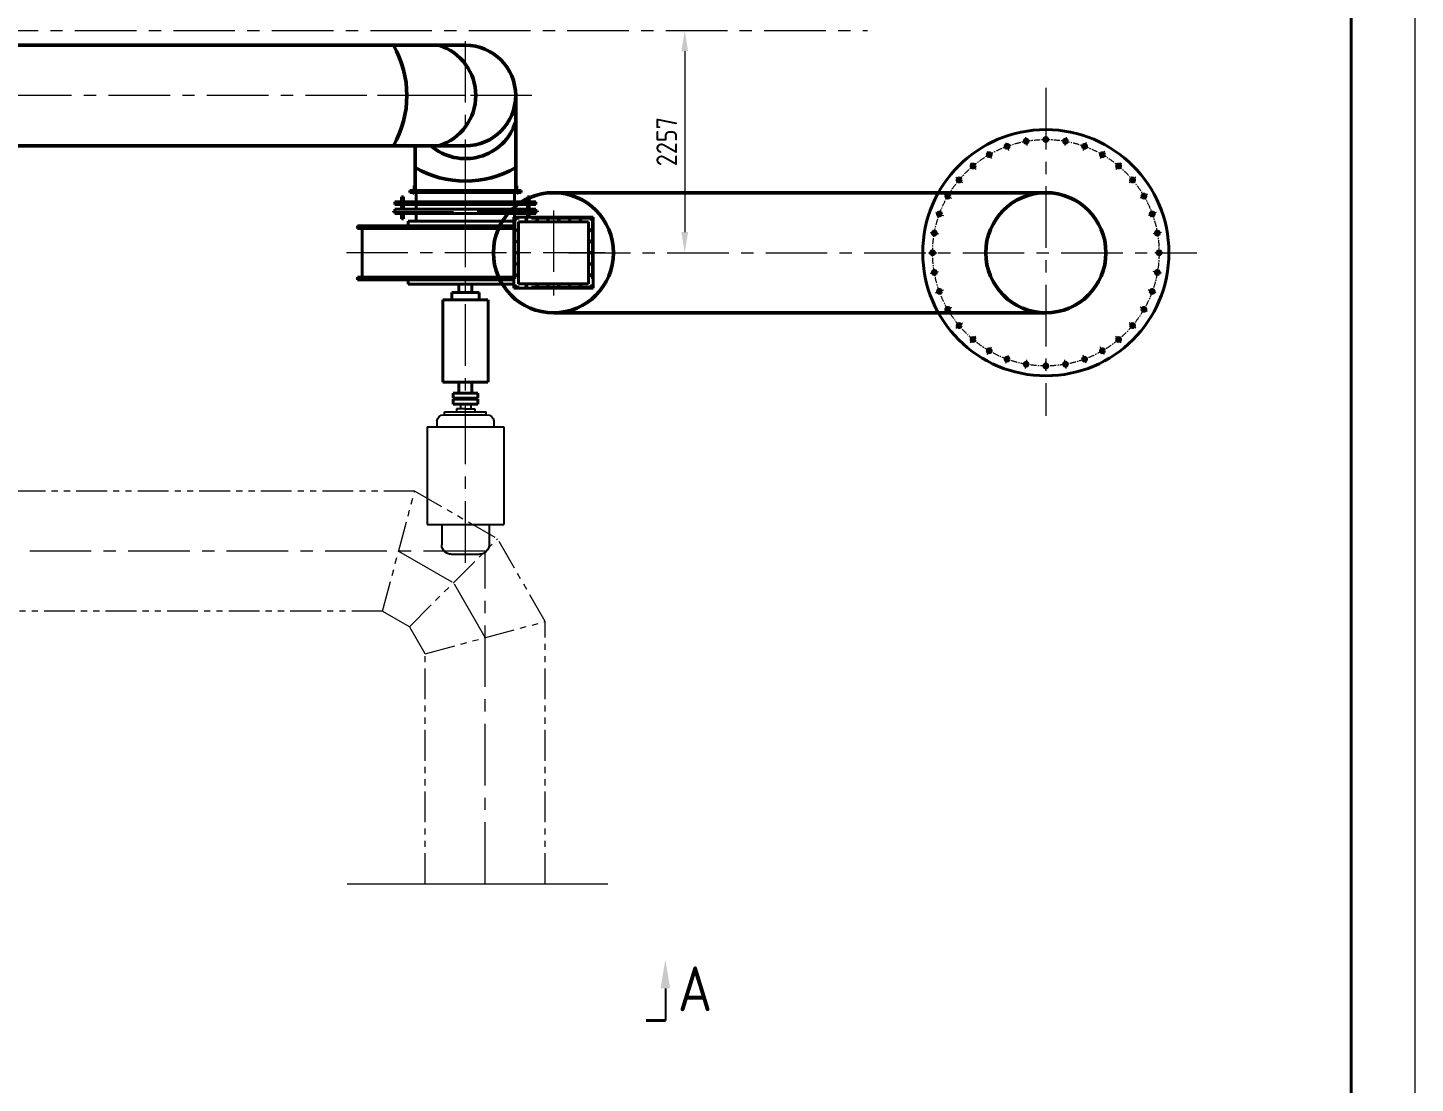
# Model space of a CAD drawing. Header units: millimetres. Extents: x 188205 to 604756, y -401673 to 15123.
# Drawn here: x 389241 to 403332, y -74043 to -63325 of the extents above; entities that cross this region are included whole.
import ezdxf

# ---------------------------------------------------------------- set-up
doc = ezdxf.new("R2010")
doc.units = ezdxf.units.MM
doc.header["$LTSCALE"] = 500
doc.linetypes.add('CENTER', pattern=[2, 1.25, -0.25, 0.25, -0.25])
doc.linetypes.add('PHANTOM2', pattern=[1.25, 0.625, -0.125, 0.125, -0.125, 0.125, -0.125])
doc.layers.add('01', color=7, linetype='Continuous')
for name, color, linetype, lineweight in [('2D', 4, 'PHANTOM2', 20), ('air-smoke', 5, 'Continuous', 50), ('BIAOZHU', 3, 'Continuous', 25), ('SHI', 7, 'Continuous', 40), ('WEN', 3, 'Continuous', 20), ('XI', 2, 'Continuous', 20), ('ZHONG', 1, 'CENTER', 20)]:
    doc.layers.add(name, color=color, linetype=linetype, lineweight=lineweight)
doc.styles.add('GB', font='gbenor.shx', dxfattribs={"bigfont": 'gbcbig.shx'})
doc.dimstyles.new('ISO-60', dxfattribs={"dimscale": 60, "dimtxt": 3.5, "dimasz": 3.5, "dimexe": 1.8, "dimexo": 1.25, "dimgap": 1.3, "dimtad": 1, "dimrnd": 1, "dimdsep": 46, "dimtxsty": 'GB', "dimcen": 0, "dimclrd": 3, "dimclre": 3, "dimclrt": 256, "dimadec": 0, "dimazin": 0, "dimtfac": 1, "dimtix": 1, "dimtmove": 0, "dimatfit": 3, "dimldrblk": 'DOTSMALL', "dimfxl": 0, "dimlwd": 20, "dimlwe": 20, "dimarcsym": 0})

# ---------------------------------------------------------------- blocks, each defined once
blk = doc.blocks.new('air-waste-master-1')
at = {"layer": 'air-smoke'}
for p, q in [((43516, 7070), (16107, 7070)), ((44026, 5579), (44026, 6560)), ((43516, 6050), (16107, 6050)), ((43006, 5579), (43006, 6050))]:
    blk.add_line(p, q, dxfattribs=at)
for centre, radius, start, end in [((41901, 6560), 1020, 330, 30), ((43086, 6560), 535, 287.588, 72.412), ((43516, 6560), 510, 270, 90), ((43516, 6454), 535, 228.9898, 342.412), ((43516, 6711), 1020, 240, 300)]:
    blk.add_arc(centre, radius, start, end, dxfattribs=at)
at = {"layer": 'ZHONG'}
for p, q in [((43516, 5488), (43516, 7219)), ((43516, 6560), (1968, 6560)), ((44191, 6560), (42623, 6560))]:
    blk.add_line(p, q, dxfattribs=at)
blk = doc.blocks.new('A$C1CAA15B8')
at = {"layer": '01'}
for p, q in [((1379, 1641), (388, 1641)), ((388, 861), (388, 1641)), ((1379, 861), (1379, 1641)), ((388, 1492), (182, 1492)), ((1440, 1539), (1379, 1539)), ((1502, 1031), (1502, 1470)), ((1502, 1462), (1531, 1462)), ((1531, 1039), (1531, 1462)), ((86, 1108), (86, 1395)), ((1563, 1346), (1531, 1346)), ((1563, 1252), (1563, 1346)), ((1611, 1305), (1563, 1305)), ((1563, 1159), (1531, 1159)), ((1563, 1253), (1563, 1159)), ((1611, 1202), (1563, 1202)), ((388, 1011), (182, 1011)), ((1502, 1039), (1531, 1039)), ((1379, 861), (388, 861)), ((1440, 962), (1379, 962))]:
    blk.add_line(p, q, dxfattribs=at)
for centre, radius, start, end in [((182, 1395), 96.8, 155.3788, 180), ((182, 1395), 96.8, 90, 155.3788), ((1433, 1470), 69.2, 0, 84.4469), ((182, 1108), 96.8, 180, 270), ((1433, 1031), 69.2, 275.5531, 0)]:
    blk.add_arc(centre, radius, start, end, dxfattribs=at)
at = {"layer": 'SHI'}
for p, q in [((3509, 2548), (2787, 2548)), ((2787, 2548), (2787, 1742)), ((3509, 2548), (3509, 1742)), ((3463, 2500), (2833, 2500)), ((2833, 2500), (2833, 1790)), ((3463, 2500), (3463, 1790)), ((3546, 1899), (3509, 1899)), ((3546, 1881), (3509, 1881)), ((3546, 1967), (3546, 1251)), ((3591, 1967), (3546, 1967)), ((3591, 1967), (3591, 1251)), ((3637, 1899), (3591, 1899)), ((3637, 1881), (3591, 1881)), ((3637, 1967), (3637, 1251)), ((3663, 1967), (3637, 1967)), ((3663, 1967), (3663, 1251)), ((3717, 1899), (3663, 1899)), ((3717, 1881), (3663, 1881)), ((3717, 1899), (3717, 1881)), ((3509, 1742), (2787, 1742)), ((2827, 1742), (2827, 670)), ((3463, 1790), (2833, 1790)), ((2873, 1742), (2873, 154)), ((2900, 1742), (2900, 154)), ((3395, 1742), (3395, 154)), ((3422, 1742), (3422, 154)), ((3469, 1742), (3469, 670)), ((3546, 1751), (3509, 1751)), ((3637, 1751), (3591, 1751)), ((3761, 1751), (3663, 1751)), ((3761, 1251), (3761, 1816)), ((3781, 1816), (3761, 1816)), ((3781, 1251), (3781, 1816)), ((2669, 1481), (1832, 1481)), ((1832, 1022), (1832, 1480)), ((2669, 1022), (2669, 1480)), ((1661, 1376), (1611, 1376)), ((1611, 1126), (1611, 1376)), ((1661, 1126), (1661, 1376)), ((1722, 1376), (1671, 1376)), ((1671, 1376), (1671, 1128)), ((1671, 1375), (1671, 1128)), ((1722, 1376), (1722, 1128)), ((1722, 1375), (1722, 1128)), ((1722, 1315), (1832, 1315)), ((2669, 1391), (2744, 1391)), ((2744, 1112), (2744, 1391)), ((2827, 1315), (2744, 1315)), ((1722, 1128), (1671, 1128)), ((1832, 1183), (1722, 1183)), ((2744, 1183), (2827, 1183)), ((3546, 535), (3546, 1251)), ((3591, 535), (3591, 1251)), ((3637, 535), (3637, 1251)), ((3663, 535), (3663, 1251)), ((3761, 1251), (3761, 686)), ((3781, 1251), (3781, 686)), ((1661, 1126), (1611, 1126)), ((2669, 1022), (1832, 1022)), ((2669, 1112), (2744, 1112)), ((3546, 751), (3469, 751)), ((3637, 751), (3591, 751)), ((3761, 751), (3663, 751)), ((2827, 670), (2873, 670)), ((3469, 670), (3422, 670)), ((3493, 603), (3493, 621)), ((3546, 621), (3493, 621)), ((3546, 603), (3493, 603)), ((3637, 621), (3591, 621)), ((3637, 603), (3591, 603)), ((3717, 621), (3663, 621)), ((3717, 603), (3663, 603)), ((3717, 603), (3717, 621)), ((3781, 686), (3761, 686)), ((3591, 535), (3546, 535)), ((3663, 535), (3637, 535)), ((2873, 154), (2900, 154)), ((2900, 203), (3148, 203)), ((3395, 203), (3148, 203)), ((3422, 154), (3395, 154))]:
    blk.add_line(p, q, dxfattribs=at)
for centre in [(2806, 2530), (2920, 2530), (3034, 2530), (3148, 2530), (3262, 2530), (3376, 2530), (3490, 2530), (2806, 2420), (3490, 2420), (2806, 2310), (3490, 2310), (2806, 2200), (3490, 2200), (2806, 2090), (2806, 1980), (3490, 2090), (3490, 1980), (2806, 1870), (3490, 1870), (2806, 1760), (2920, 1760), (3034, 1760), (3148, 1760), (3262, 1760), (3376, 1760), (3490, 1760)]:
    blk.add_circle(centre, 6, dxfattribs=at)
at = {"layer": 'ZHONG'}
for p, q in [((2806, 2548), (2806, 1742)), ((3148, 2667), (3148, 0)), ((3490, 2548), (3490, 1742)), ((3509, 2530), (2787, 2530)), ((3578, 2145), (2713, 2145)), ((3568, 1997), (3568, 1251)), ((3509, 1760), (2787, 1760)), ((3826, 1781), (3739, 1781)), ((0, 1251), (4080, 1251)), ((3568, 506), (3568, 1251)), ((3826, 721), (3739, 721))]:
    blk.add_line(p, q, dxfattribs=at)
blk = doc.blocks.new('剖切箭头(右上)')
at = {"layer": 'BIAOZHU'}
blk.add_line((0, 5), (0, 0), dxfattribs=at)
blk.add_solid([(0.75, 5), (-0.75, 5), (0, 9.5)], dxfattribs=at)
at = {"layer": 'SHI'}
blk.add_line((0, 0), (-3, 0), dxfattribs=at)
at = {"layer": 'BIAOZHU', "style": 'GB', "flags": 8}
blk.add_attdef('A', (1.96, 1.46), '', height=7, dxfattribs=at)
blk = doc.blocks.new('*D422')
at = {"layer": 'Defpoints', "color": 0}
for p in [(395880, -63353), (395880, -65609), (395913, -65609)]:
    blk.add_point(p, dxfattribs=at)
at = {"layer": 'WEN', "color": 3, "lineweight": 20}
for p, q in [((395955, -63353), (396021, -63353)), ((395913, -63563), (395913, -65399)), ((395955, -65609), (396021, -65609))]:
    blk.add_line(p, q, dxfattribs=at)
at = {"layer": 'WEN', "color": 3}
for points in [[(395878, -63563), (395948, -63563), (395913, -63353)], [(395878, -65399), (395948, -65399), (395913, -65609)]]:
    blk.add_solid(points, dxfattribs=at)
at = {"layer": 'WEN', "insert": (395730, -64481), "char_height": 210, "attachment_point": 5, "rotation": 90, "style": 'GB'}
blk.add_mtext('2257', dxfattribs=at)
blk = doc.blocks.new('_DotSmall')
at = {"color": 0, "linetype": 'ByBlock', "const_width": 0.5}
blk.add_lwpolyline([(-0.0625, 0, 1), (0.0625, 0, 1)], format="xyb", close=True, dxfattribs=at)

msp = doc.modelspace()

# ---------------------------------------------------------------- linework, layer by layer
at = {"layer": '2D'}
for p, q in [((393171.191, -68029.139), (380485.172, -68029.139)), ((392844.293, -69249.139), (393171.191, -68029.139)), ((393171.191, -68029.139), (394011.215, -68514.127)), ((393118.113, -69407.229), (394011.215, -68514.127)), ((394496.203, -69354.151), (394011.215, -68514.127)), ((392844.293, -69249.139), (380485.172, -69249.139)), ((392844.293, -69249.139), (393118.113, -69407.229)), ((393276.203, -69681.049), (393118.113, -69407.229)), ((393276.203, -69681.049), (394496.203, -69354.151)), ((394496.203, -72018.321), (394496.203, -69354.151)), ((393276.203, -72018.321), (393276.203, -69681.049))]:
    msp.add_line(p, q, dxfattribs=at)
at = {"layer": 'air-smoke'}
for p, q in [((394580.203, -64999.37), (399580.213, -64999.37)), ((394580.203, -66219.37), (399580.213, -66219.37))]:
    msp.add_line(p, q, dxfattribs=at)
for centre in [(394580.203, -65609.37), (399580.213, -65609.37)]:
    msp.add_circle(centre, 610, dxfattribs=at)
at = {"layer": 'SHI'}
msp.add_lwpolyline([(344831.668, -84112.352), (402681.668, -84112.352), (402681.668, -46802.352), (344831.668, -46802.352)], close=True, dxfattribs=at)
for centre, radius in [((399580.213, -65609.37), 1250), ((399186.89, -64528.724), 20), ((399380.518, -64476.841), 20), ((399580.213, -64459.37), 20), ((399779.909, -64476.841), 20), ((399973.537, -64528.724), 20), ((399005.213, -64613.441), 20), ((400155.213, -64613.441), 20), ((398841.008, -64728.419), 20), ((400319.419, -64728.419), 20), ((398699.262, -64870.164), 20), ((400461.164, -64870.164), 20), ((398584.284, -65034.37), 20), ((400576.143, -65034.37), 20), ((398499.567, -65216.047), 20), ((400660.86, -65216.047), 20), ((398447.684, -65409.675), 20), ((400712.742, -65409.675), 20), ((398430.213, -65609.37), 20), ((400730.213, -65609.37), 20), ((398447.684, -65809.066), 20), ((400712.742, -65809.066), 20), ((398499.567, -66002.693), 20), ((400660.86, -66002.693), 20), ((398584.284, -66184.37), 20), ((400576.143, -66184.37), 20), ((398699.262, -66348.576), 20), ((400461.164, -66348.576), 20), ((398841.008, -66490.321), 20), ((400319.419, -66490.321), 20), ((399005.213, -66605.299), 20), ((400155.213, -66605.299), 20), ((399186.89, -66690.017), 20), ((399380.518, -66741.899), 20), ((399580.213, -66759.37), 20), ((399779.909, -66741.899), 20), ((399973.537, -66690.017), 20)]:
    msp.add_circle(centre, radius, dxfattribs=at)
at = {"layer": 'WEN'}
msp.add_line((392483.516, -72018.321), (395132.441, -72018.321), dxfattribs=at)
at = {"layer": 'XI'}
msp.add_lwpolyline([(343206.668, -84762.352), (403331.668, -84762.352), (403331.668, -46152.352), (343206.668, -46152.352)], close=True, dxfattribs=at)
at = {"layer": 'ZHONG'}
for p, q in [((342720.805, -63352.699), (397769.896, -63352.699)), ((399580.213, -63934.945), (399580.213, -67266.17)), ((394735.735, -65609.37), (401114.062, -65609.37)), ((393886.203, -68639.139), (380485.172, -68639.139)), ((393007.742, -68639.139), (393564.664, -68960.678)), ((393886.203, -72018.321), (393886.203, -68639.139)), ((393886.203, -69517.6), (393564.664, -68960.678))]:
    msp.add_line(p, q, dxfattribs=at)
at = {"layer": 'ZHONG', "ltscale": 0.1}
for p, q in [((399172.314, -64488.677), (399202.187, -64570.751)), ((399373.118, -64434.872), (399388.284, -64520.887)), ((399580.213, -64416.753), (399580.213, -64504.095)), ((399787.309, -64434.872), (399772.142, -64520.887)), ((399988.112, -64488.677), (399958.24, -64570.751)), ((398983.905, -64576.533), (399027.576, -64652.174)), ((400176.522, -64576.533), (400132.851, -64652.174)), ((398813.614, -64695.772), (398869.756, -64762.68)), ((400346.813, -64695.772), (400290.671, -64762.68)), ((398666.616, -64842.771), (398733.523, -64898.913)), ((400493.811, -64842.771), (400426.903, -64898.913)), ((398547.377, -65013.062), (398623.017, -65056.733)), ((400613.05, -65013.062), (400537.41, -65056.733)), ((398459.52, -65201.471), (398541.594, -65231.344)), ((400700.907, -65201.471), (400618.832, -65231.344)), ((398405.715, -65402.274), (398491.73, -65417.441)), ((400754.712, -65402.274), (400668.697, -65417.441)), ((398387.596, -65609.37), (398474.938, -65609.37)), ((400772.831, -65609.37), (400685.489, -65609.37)), ((398405.715, -65816.466), (398491.73, -65801.299)), ((400754.712, -65816.466), (400668.697, -65801.299)), ((398459.52, -66017.269), (398541.594, -65987.397)), ((400700.907, -66017.269), (400618.832, -65987.397)), ((398547.377, -66205.679), (398623.017, -66162.008)), ((400613.05, -66205.679), (400537.41, -66162.008)), ((398666.616, -66375.97), (398733.523, -66319.827)), ((400493.811, -66375.97), (400426.903, -66319.827)), ((398813.614, -66522.968), (398869.756, -66456.06)), ((400346.813, -66522.968), (400290.671, -66456.06)), ((398983.905, -66642.207), (399027.576, -66566.567)), ((400176.522, -66642.207), (400132.851, -66566.567)), ((399172.314, -66730.064), (399202.187, -66647.989)), ((399373.118, -66783.869), (399388.284, -66697.854)), ((399580.213, -66801.987), (399580.213, -66714.645)), ((399787.309, -66783.869), (399772.142, -66697.854)), ((399988.112, -66730.064), (399958.24, -66647.989))]:
    msp.add_line(p, q, dxfattribs=at)
msp.add_circle((399580.213, -65609.37), 1150, dxfattribs=at)

# ---------------------------------------------------------------- block references
ref = msp.add_blockref('剖切箭头(右上)', (395716.12, -73405.881), dxfattribs=dict(xscale=65, yscale=65, zscale=65))
ref.add_attrib('A', 'A', (395843.3, -73311.143), dxfattribs={"layer": 'BIAOZHU', "height": 455, "style": 'GB'})
at = {"layer": 'BIAOZHU', "color": 0, "xscale": -1, "rotation": 270}
msp.add_blockref('A$C1CAA15B8', (392434.814, -68757.045), dxfattribs=at)
at = {"layer": 'WEN'}
msp.add_blockref('air-waste-master-1', (350170.219, -70572.699), dxfattribs=at)

# ---------------------------------------------------------------- dimensions: what is measured, and where the dimension line sits
dim = msp.add_linear_dim(base=(395913.228, -65609.37), p1=(395880.286, -63352.699), p2=(395880.286, -65609.37), angle=90, dimstyle='ISO-60', dxfattribs=at)
dim.commit()
dim.dimension.update_dxf_attribs({"geometry": '*D422', "text_midpoint": (395730.228, -64481.034)})

doc.saveas('drawing.dxf')
